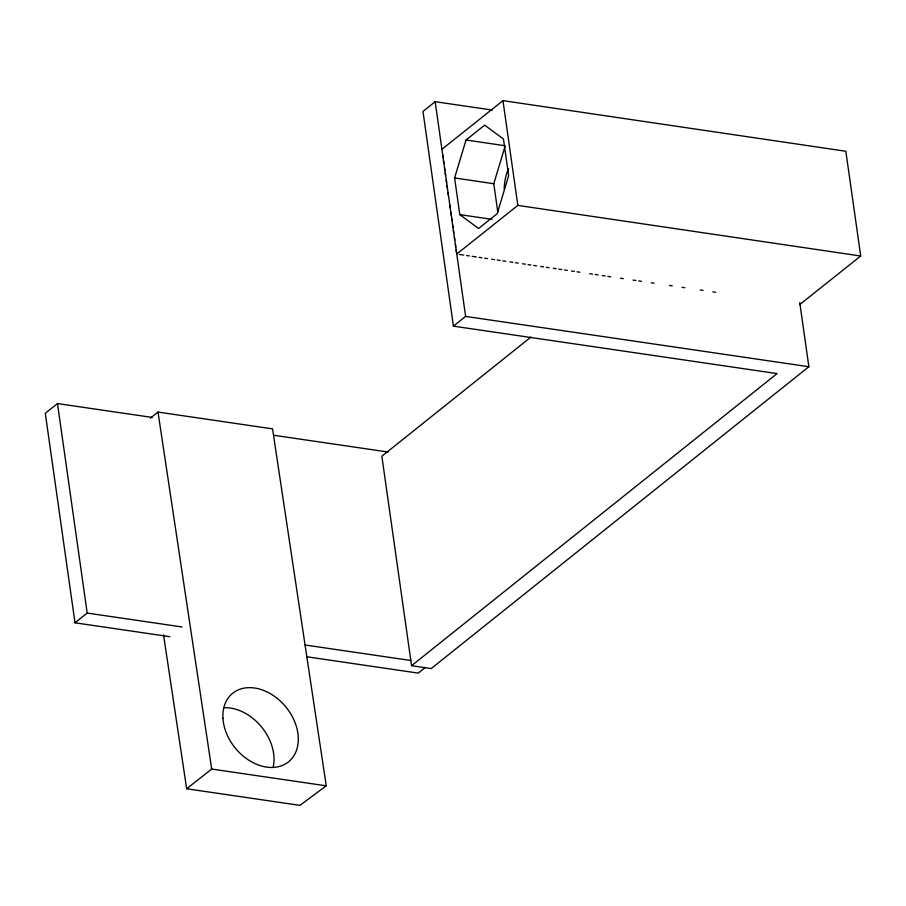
<?xml version="1.0" encoding="UTF-8"?>
<svg xmlns="http://www.w3.org/2000/svg" width="906" height="906" viewBox="0 0 906 906"><rect width="100%" height="100%" fill="white"/><g stroke="black" fill="none" stroke-linecap="round" stroke-linejoin="round"><path stroke-width="1.36" d="M454.597 177.95L466.035 139.988L484.665 125.141L503.464 139.026L508.662 175.685L497.224 213.657L478.583 228.493L459.795 214.609L454.597 177.95L493.781 183.737L497.824 212.253M493.781 183.737L505.22 145.764L466.035 139.988M152.367 417.462L57.486 403.555L45.3 413.295L75.005 622.796L169.886 636.703M492.377 110.079L435.163 101.698L422.977 111.438L453.43 326.149L777.065 373.589L411.573 665.706L381.856 456.216L530.927 337.066M150.396 418.13L158.006 412.071L272.559 428.866L326.251 785.83L299.897 805.355L186.67 788.764L163.533 634.857M75.005 622.796L87.191 613.056L182.049 626.963M453.43 326.149L465.616 316.409L808.865 366.726L799.772 302.593M425.367 667.428L418.255 673.113L306.636 656.748M808.865 366.726L431.177 668.583L411.573 665.706M441.879 149.309L502.966 100.645L845.842 151.257L860.7 256.013L799.613 304.665M456.737 254.054L517.824 205.39L860.7 256.013M186.67 788.764L211.698 769.047L326.251 785.83M273.759 435.265L388.176 452.037M304.812 644.959L410.826 660.497M459.795 214.609L491.981 219.365M459.535 254.473L463.736 255.084M466.533 255.503L469.331 255.911M472.128 256.33L476.33 256.953M479.127 257.361L481.924 257.768M484.721 258.187L487.519 258.595M491.72 259.218L494.517 259.637M497.315 260.045L500.123 260.464M502.921 260.871L505.718 261.29M509.919 261.902L512.717 262.321M515.514 262.729L518.311 263.148M522.513 263.759L525.31 264.178M528.107 264.586L530.905 265.005M533.702 265.413L536.511 265.832M540.701 266.455L543.498 266.862M546.307 267.281L549.104 267.689M553.294 268.312L556.103 268.72M558.9 269.139L561.697 269.546M564.495 269.965L567.292 270.373M571.493 270.996L574.291 271.404M577.088 271.823L579.885 272.23M589.681 273.68L592.49 274.099M595.287 274.507L598.085 274.926M602.286 275.537L605.083 275.956M607.881 276.364L610.678 276.783M620.474 278.221L623.271 278.64M633.067 280.09L635.865 280.498M638.673 280.917L641.471 281.324M651.267 282.774L654.064 283.182M669.455 285.458L672.252 285.866M682.048 287.315L684.857 287.734M700.247 289.999L703.045 290.418M712.841 291.857L715.638 292.276M158.006 412.071L211.698 769.047M502.966 100.645L517.824 205.39M435.163 101.698L465.616 316.409M442.672 154.892L443.068 157.689M443.464 160.475L443.861 163.273M444.45 167.463L444.846 170.26M445.242 173.046L445.639 175.843M446.239 180.034L446.635 182.831M447.032 185.617L447.428 188.414M448.017 192.604L448.413 195.39M449.806 205.175L450.203 207.961M450.792 212.151L451.188 214.949M451.584 217.746L451.981 220.532M452.57 224.722L452.966 227.519M453.362 230.317L453.759 233.102M454.359 237.293L454.755 240.09M455.344 244.28L455.741 247.078M456.137 249.863L456.533 252.661M57.486 403.555L87.191 613.056M224.36 707.677A44.213 32.582 50.5 0 1 273.272 766.601M504.2 189.071A29.105 15.3 -81.6 0 1 508.583 168.539M222.944 718.265A44.213 32.582 50.5 0 0 281.404 765.819A44.213 32.582 50.5 0 0 277.451 698.583A44.213 32.582 50.5 0 0 222.944 718.265"/></g></svg>
